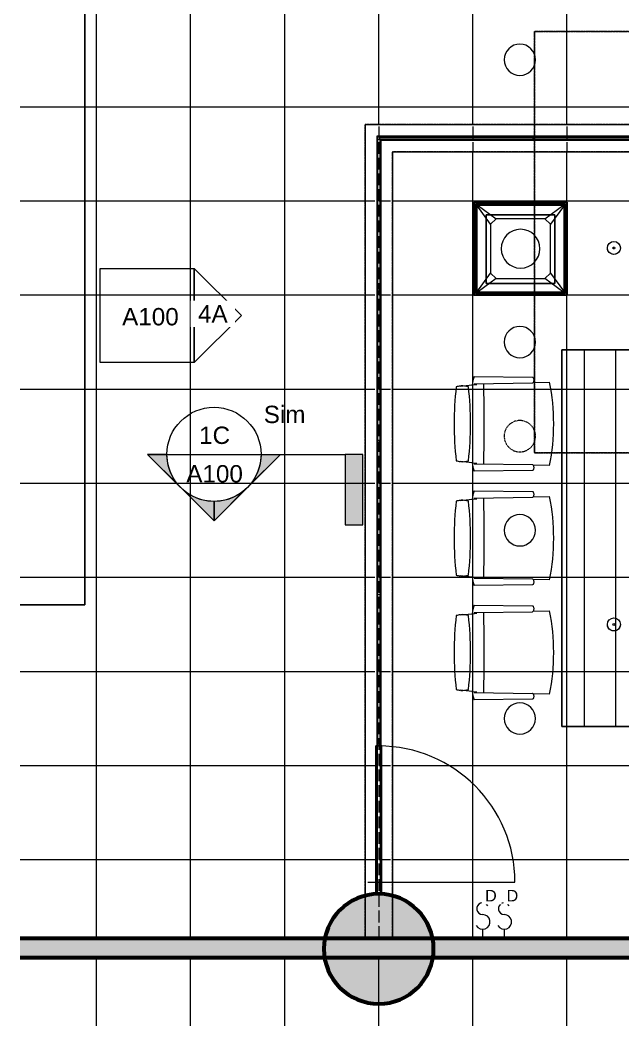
# Model space of a CAD drawing. Header units: inches. Extents: x 1756 to 10721, y -35 to 3002.
# Drawn here: x 5629 to 5782.8, y 1293.8 to 1550.3 of the extents above; entities that cross this region are included whole.
import ezdxf

# ---------------------------------------------------------------- set-up
doc = ezdxf.new("R2010")
doc.units = ezdxf.units.IN
doc.header["$MEASUREMENT"] = 0
doc.linetypes.add('Demolished', pattern=[0.1875, 0.125, -0.0625])
for name, color, linetype, lineweight in [('A-ANNO-NOTE', 131, 'Continuous', 9), ('A-CLNG', 13, 'Continuous', 18), ('A-CLNG-PATT', 13, 'Continuous', 18), ('A-DOOR', 31, 'Continuous', 18), ('A-GLAZ-CURT', 52, 'Continuous', 18), ('A-GLAZ-CWMG', 51, 'Continuous', 18), ('A-WALL', 113, 'Continuous', 18), ('A-WALL-PATT', 111, 'Continuous', 18), ('E-LITE-EQPM', 33, 'Continuous', 18), ('F-SPRN', 3, 'Continuous', 18), ('G-ANNO-SYMB', 111, 'Continuous', 9), ('I-FURN', 30, 'Continuous', 9), ('I-WALL', 2, 'Continuous', 18), ('M-HVAC-CDFF', 50, 'Continuous', 18), ('Q-CASE', 31, 'Continuous', 9)]:
    doc.layers.add(name, color=color, linetype=linetype, lineweight=lineweight)
doc.styles.add('Arial', font='arial.ttf', dxfattribs={"height": 4.425898})
doc.styles.add('Arial_1', font='arial.ttf', dxfattribs={"height": 2.950599})

# ---------------------------------------------------------------- blocks, each defined once
blk = doc.blocks.new('Frameless Glass Panel - one-428253-Demo and New Overlap')
at = {"layer": 'A-GLAZ-CURT'}
for p, q in [((-19.54, -0.25), (-19.54, 0.25)), ((-19.54, 0.25), (19.54, 0.25)), ((19.54, 0.25), (19.54, -0.25)), ((19.54, -0.25), (-19.54, -0.25))]:
    blk.add_line(p, q, dxfattribs=at)
at = {"layer": 'A-GLAZ-CURT', "lineweight": 9}
for p, q in [((-19.54, 0.25), (-19.54, 0.25)), ((19.54, 0.25), (19.54, 0.25)), ((-19.54, -0.25), (-19.54, -0.25)), ((19.54, -0.25), (19.54, -0.25))]:
    blk.add_line(p, q, dxfattribs=at)
blk = doc.blocks.new('Frameless Glass Panel - one-428302-Demo and New Overlap')
at = {"layer": 'A-GLAZ-CURT'}
for p, q in [((-19.09, -0.25), (-19.09, 0.25)), ((-19.09, 0.25), (19.09, 0.25)), ((19.09, 0.25), (19.09, -0.25)), ((19.09, -0.25), (-19.09, -0.25))]:
    blk.add_line(p, q, dxfattribs=at)
at = {"layer": 'A-GLAZ-CURT', "lineweight": 9}
for p, q in [((-19.09, 0.25), (-19.09, 0.25)), ((19.09, 0.25), (19.09, 0.25)), ((-19.09, -0.25), (-19.09, -0.25)), ((19.09, -0.25), (19.09, -0.25))]:
    blk.add_line(p, q, dxfattribs=at)
blk = doc.blocks.new('Door - Frameless Glass Panel - one-428303-Demo and New Overlap')
at = {"layer": 'A-DOOR'}
for p, q in [((-16, 2.75), (-16, -34.75)), ((-18.75, 0.75), (-18.75, 0.75)), ((-18.75, 0.75), (-18.75, -0.75)), ((-18.75, -0.75), (-18.75, 0.75)), ((18.75, 0.75), (-18.75, 0.75)), ((-18.75, 0.75), (18.75, 0.75)), ((-18.75, 0.75), (-18.75, 0.75)), ((-18.75, 0.75), (-18.75, -0.75)), ((-18.75, -0.75), (-18.75, 0.75)), ((18.75, 0.75), (-18.75, 0.75)), ((-18.75, 0.75), (18.75, 0.75)), ((18.75, 0.75), (18.75, -0.75)), ((18.75, -0.75), (18.75, 0.75)), ((18.75, 0.75), (18.75, 0.75)), ((18.75, 0.75), (18.75, -0.75)), ((18.75, -0.75), (18.75, 0.75)), ((18.75, 0.75), (18.75, 0.75)), ((-18.75, -0.75), (-18.75, -0.75)), ((-18.75, -0.75), (18.75, -0.75)), ((-18.75, -0.75), (18.75, -0.75)), ((-18.75, -0.75), (-18.75, -0.75)), ((-18.75, -0.75), (18.75, -0.75)), ((-18.75, -0.75), (18.75, -0.75)), ((18.75, -0.75), (18.75, -0.75)), ((18.75, -0.75), (18.75, -0.75))]:
    blk.add_line(p, q, dxfattribs=at)
blk.add_arc((-16, 0), 34.75, 270, 0, dxfattribs=at)
blk = doc.blocks.new('Downlight - Recessed Can - Fluorescent - 277V-321802-Demo and New Overlap')
at = {"layer": 'E-LITE-EQPM', "color": 8}
for start, end in [(360, 180), (180, 360)]:
    blk.add_arc((0, 0), 4, start, end, dxfattribs=at)
blk = doc.blocks.new('Sprinkler - Dry - Horizontal Sidewall - Fully Recessed - Hosted - 1_2_ Dry Horizontal Sidewall-366905-Demo and New Overlap')
at = {"layer": 'F-SPRN', "color": 8}
for radius, start, end in [(1.66, 360, 180), (1.66, 0, 180), (1.66, 180, 360), (0.25, 0, 180), (0.25, 0, 180), (0.25, 180, 360), (0.25, 180, 360), (1.66, 180, 360)]:
    blk.add_arc((0, 0), radius, start, end, dxfattribs=at)
blk = doc.blocks.new('Downlight - Recessed Can - Fluorescent - 277V-V7-Demo and New Overlap')
at = {"layer": 'E-LITE-EQPM', "color": 20, "linetype": 'Demolished', "lineweight": 9}
for start, end in [(360, 180), (180, 360)]:
    blk.add_arc((0, 0), 4, start, end, dxfattribs=at)
blk = doc.blocks.new('Casework 1 - Casework 1-376403-Demo and New Overlap')
at = {"layer": 'Q-CASE'}
h = blk.add_hatch(dxfattribs=at)
h.set_pattern_fill('FP_8', color=256, style=0, pattern_type=2)
h.set_pattern_definition([(270, (3765.02, -2.25), (-8, -5e-16), [])])
h.paths.add_polyline_path([(2004.25, 1370.22), (2148.25, 1370.22), (2148.25, 1466.22), (2004.25, 1466.22)], flags=0)
for p, q in [((2148.25, 1466.22), (2004.25, 1466.22)), ((2004.25, 1466.22), (2004.25, 1370.22)), ((2004.25, 1370.22), (2004.25, 1466.22)), ((2004.25, 1466.22), (2148.25, 1466.22)), ((2004.25, 1466.22), (2004.25, 1466.22)), ((2148.25, 1370.22), (2148.25, 1466.22)), ((2148.25, 1466.22), (2148.25, 1370.22)), ((2148.25, 1466.22), (2148.25, 1466.22)), ((2004.25, 1370.22), (2148.25, 1370.22)), ((2148.25, 1370.22), (2004.25, 1370.22)), ((2004.25, 1370.22), (2004.25, 1370.22)), ((2148.25, 1370.22), (2148.25, 1370.22))]:
    blk.add_line(p, q, dxfattribs=at)
blk = doc.blocks.new('Haworth_Chair_s_con-Swivel - Swivel Chair-380791-Demo and New Overlap')
at = {"layer": 'I-FURN'}
for p, q in [((-6.06, 0.91), (-6.14, 5.1)), ((15.15, 5.1), (15.06, 0.92)), ((-7.59, -14.13), (-7.39, 0.72)), ((-5.71, -14.13), (-5.91, 0.72)), ((14.71, -14.13), (14.91, 0.72)), ((16.39, 0.72), (16.59, -14.13)), ((-5.41, -14.68), (-5.52, -13.47)), ((-5.12, -17.75), (-5.41, -14.68)), ((14.41, -14.68), (14.12, -17.75)), ((14.41, -14.68), (14.52, -13.47))]:
    blk.add_line(p, q, dxfattribs=at)
for centre, radius, start, end in [((4.5, -49.55), 55.68, 78.978, 101.022), ((4.5, -549.32), 537.71, 88.9087, 91.0916), ((-3.95, -4.36), 10.43, 249.5802, 261.9385), ((4.5, -91.63), 76.57, 82.9413, 97.0587), ((12.95, -4.36), 10.43, 278.0615, 290.4198), ((-0.12, -17.19), 5.04, 162.0733, 184.2841), ((-0.12, -17.19), 5.04, 186.3806, 198.1564), ((9.12, -17.19), 5.04, 341.8436, 353.6194), ((9.12, -17.19), 5.04, 355.7159, 17.9267), ((4.5, 66.94), 86.21, 263.7379, 276.2621)]:
    blk.add_arc(centre, radius, start, end, dxfattribs=at)
for centre, start_param, end_param in [((-6.65, 0.72), 0.005718, 0.656743), ((-6.65, 0.72), 0.005718, 0.174035), ((15.65, 0.72), 2.481298, 3.135875)]:
    blk.add_ellipse(centre, major_axis=(0.739, 0), ratio=0.427808, start_param=start_param, end_param=end_param, dxfattribs=at)
for points, knots in [([(-7.39, 0.72), (-7.39, 0.77), (-7.33, 0.87), (-7.1, 0.98), (-6.82, 1.04), (-6.53, 1.04), (-6.26, 1), (-6.12, 0.95), (-6.06, 0.91)], [-1, -1, -1, -1, -0.807692, -0.615385, -0.461538, -0.307692, -0.153846, 0, 0, 0, 0]), ([(15.06, 0.92), (15.11, 0.94), (15.21, 0.98), (15.42, 1.03), (15.68, 1.04), (15.96, 1.02), (16.15, 0.96), (16.27, 0.89), (16.34, 0.84), (16.38, 0.78), (16.39, 0.74), (16.39, 0.72)], [-1, -1, -1, -1, -0.884615, -0.769231, -0.615385, -0.461538, -0.307692, -0.230769, -0.153846, -0.076923, 0, 0, 0, 0])]:
    blk.add_open_spline(points, degree=3, knots=knots, dxfattribs=at)
blk = doc.blocks.new('Walls 2 - Walls 1-381805-Demo and New Overlap')
at = {"layer": 'A-WALL'}
h = blk.add_hatch(color=8, dxfattribs=at)
edge = h.paths.add_edge_path(flags=0)
edge.add_arc((1957.5, 1313.47), 14, 0, 180)
edge.add_arc((1957.5, 1313.47), 14, 180, 360)
at = {"layer": 'A-WALL', "lineweight": 60}
for start, end in [(0, 180), (180, 0)]:
    blk.add_arc((1957.5, 1313.47), 14, start, end, dxfattribs=at)
blk = doc.blocks.new('Casework 2 - Casework 1-395493-Demo and New Overlap')
at = {"layer": 'Q-CASE', "color": 8, "lineweight": 18}
for p, q in [((1882.5, 1589.72), (1866, 1589.72)), ((1866, 1589.72), (1882.5, 1589.72)), ((1882.5, 1401.22), (1882.5, 1589.72)), ((1882.5, 1589.72), (1882.5, 1401.22)), ((1882.5, 1589.72), (1882.5, 1589.72)), ((1866, 1401.22), (1882.5, 1401.22)), ((1882.5, 1401.22), (1866, 1401.22)), ((1882.5, 1401.22), (1882.5, 1401.22))]:
    blk.add_line(p, q, dxfattribs=at)
blk = doc.blocks.new('Casework 3 - Casework 1-400902-Demo and New Overlap')
at = {"layer": 'Q-CASE', "color": 20, "linetype": 'Demolished'}
for p, q in [((830.75, 347.47), (797.25, 347.47)), ((797.25, 347.47), (797.25, 239.97)), ((797.25, 239.97), (797.25, 347.47)), ((797.25, 347.47), (830.75, 347.47)), ((797.25, 347.47), (797.25, 347.47)), ((830.75, 331.97), (830.75, 347.47)), ((830.75, 347.47), (830.75, 331.97)), ((830.75, 347.47), (830.75, 347.47)), ((823.75, 255.47), (823.75, 331.97)), ((823.75, 331.97), (830.75, 331.97)), ((830.75, 331.97), (823.75, 331.97)), ((823.75, 331.97), (823.75, 255.47)), ((823.75, 331.97), (823.75, 331.97)), ((830.75, 331.72), (824, 331.72)), ((824, 331.72), (824, 255.72)), ((824, 255.72), (824, 331.72)), ((824, 331.72), (830.75, 331.72)), ((824, 331.72), (824, 331.72)), ((830.75, 331.97), (830.75, 331.97)), ((830.75, 255.72), (830.75, 331.72)), ((830.75, 331.72), (830.75, 255.72)), ((830.75, 331.72), (830.75, 331.72)), ((830.75, 255.47), (823.75, 255.47)), ((823.75, 255.47), (830.75, 255.47)), ((823.75, 255.47), (823.75, 255.47)), ((824, 255.72), (830.75, 255.72)), ((830.75, 255.72), (824, 255.72)), ((824, 255.72), (824, 255.72)), ((830.75, 255.72), (830.75, 255.72)), ((830.75, 239.97), (830.75, 255.47)), ((830.75, 255.47), (830.75, 239.97)), ((830.75, 255.47), (830.75, 255.47)), ((797.25, 239.97), (830.75, 239.97)), ((830.75, 239.97), (797.25, 239.97)), ((797.25, 239.97), (797.25, 239.97)), ((830.75, 239.97), (830.75, 239.97))]:
    blk.add_line(p, q, dxfattribs=at)
blk = doc.blocks.new('Rectangular Mullion - Header Channel-428294-Demo and New Overlap')
at = {"layer": 'A-GLAZ-CWMG', "lineweight": 9}
for p, q in [((1957, 1520.72), (1957, 1520.72)), ((1997.08, 1520.72), (1957, 1520.72)), ((1997.08, 1520.72), (1957, 1520.72)), ((1957.13, 1520.59), (1957.13, 1520.59)), ((1997.08, 1520.59), (1957.13, 1520.59)), ((1997.08, 1520.59), (1957.13, 1520.59)), ((1957.88, 1519.84), (1957.88, 1519.84)), ((1997.08, 1519.84), (1957.88, 1519.84)), ((1997.08, 1519.84), (1957.88, 1519.84)), ((1958, 1519.72), (1997.08, 1519.72)), ((1958, 1519.72), (1958, 1519.72)), ((1997.08, 1519.72), (1958, 1519.72))]:
    blk.add_line(p, q, dxfattribs=at)
blk = doc.blocks.new('Rectangular Mullion - Header Channel-428248-Demo and New Overlap')
at = {"layer": 'A-GLAZ-CWMG', "lineweight": 9}
for p, q in [((2115.83, 1520.72), (2076.25, 1520.72)), ((2115.83, 1520.72), (2076.25, 1520.72)), ((2115.83, 1520.59), (2076.25, 1520.59)), ((2115.83, 1520.59), (2076.25, 1520.59)), ((2115.83, 1519.84), (2076.25, 1519.84)), ((2115.83, 1519.84), (2076.25, 1519.84)), ((2076.25, 1519.72), (2115.83, 1519.72)), ((2115.83, 1519.72), (2076.25, 1519.72))]:
    blk.add_line(p, q, dxfattribs=at)
blk = doc.blocks.new('Rectangular Mullion - Header Channel-428298-Demo and New Overlap')
at = {"layer": 'A-GLAZ-CWMG', "lineweight": 9}
for p, q in [((1957, 1365.47), (1957, 1327.47)), ((1957, 1365.47), (1957, 1327.47)), ((1957.13, 1365.47), (1957.13, 1327.47)), ((1957.13, 1365.47), (1957.13, 1327.47)), ((1957.88, 1365.47), (1957.88, 1327.47)), ((1957.88, 1365.47), (1957.88, 1327.47)), ((1958, 1327.47), (1958, 1365.47)), ((1958, 1365.47), (1958, 1327.47)), ((1958, 1327.47), (1957, 1327.47)), ((1957, 1327.47), (1957, 1327.47)), ((1957, 1327.47), (1957.13, 1327.47)), ((1957.13, 1327.47), (1957.13, 1327.47)), ((1957.13, 1327.47), (1957.88, 1327.47)), ((1957.88, 1327.47), (1957.88, 1327.47)), ((1957.88, 1327.47), (1958, 1327.47)), ((1958, 1327.47), (1958, 1327.47))]:
    blk.add_line(p, q, dxfattribs=at)
blk = doc.blocks.new('Rectangular Mullion - Header Channel-428295-Demo and New Overlap')
at = {"layer": 'A-GLAZ-CWMG', "lineweight": 9}
for p, q in [((1957, 1520.72), (1957, 1481.53)), ((1957, 1520.72), (1957, 1520.72)), ((1957, 1520.72), (1957, 1481.53)), ((1957.13, 1520.59), (1957.13, 1481.53)), ((1957.13, 1520.59), (1957.13, 1520.59)), ((1957.13, 1520.59), (1957.13, 1481.53)), ((1957.88, 1519.84), (1957.88, 1481.53)), ((1957.88, 1519.84), (1957.88, 1519.84)), ((1957.88, 1519.84), (1957.88, 1481.53)), ((1958, 1481.53), (1958, 1519.72)), ((1958, 1519.72), (1958, 1481.53)), ((1958, 1519.72), (1958, 1519.72))]:
    blk.add_line(p, q, dxfattribs=at)
blk = doc.blocks.new('Rectangular Mullion - Header Channel-428299-Demo and New Overlap')
at = {"layer": 'A-GLAZ-CWMG', "lineweight": 9}
for p, q in [((1957, 1442.84), (1957, 1404.15)), ((1957, 1442.84), (1957, 1404.15)), ((1957.13, 1442.84), (1957.13, 1404.15)), ((1957.13, 1442.84), (1957.13, 1404.15)), ((1957.88, 1442.84), (1957.88, 1404.15)), ((1957.88, 1442.84), (1957.88, 1404.15)), ((1958, 1404.15), (1958, 1442.84)), ((1958, 1442.84), (1958, 1404.15))]:
    blk.add_line(p, q, dxfattribs=at)
blk = doc.blocks.new('Ceiling_Diffusers-SPDLT-Price_Industries - 24x24 T-Bar Duct Size 10-V10-Demo and New Overlap')
at = {"layer": 'M-HVAC-CDFF', "lineweight": 9}
for p, q in [((4.11, 76.62), (4.11, 100.37)), ((4.11, 100.37), (4.11, 100.37)), ((4.11, 100.37), (27.86, 100.37)), ((4.11, 100.37), (4.11, 76.62)), ((27.86, 100.37), (4.11, 100.37)), ((4.11, 100.37), (4.11, 76.62)), ((4.11, 100.37), (27.86, 100.37)), ((4.11, 100.37), (4.11, 100.37)), ((4.11, 100.37), (27.86, 100.37)), ((4.11, 76.62), (4.11, 100.37)), ((4.11, 100.37), (4.11, 76.62)), ((4.11, 100.37), (27.86, 100.37)), ((4.11, 100.37), (4.11, 100.37)), ((4.11, 100.37), (27.86, 100.37)), ((4.11, 76.62), (4.11, 100.37)), ((4.16, 100.32), (4.16, 76.67)), ((27.81, 100.32), (4.16, 100.32)), ((4.16, 100.32), (4.16, 100.32)), ((4.16, 100.32), (27.81, 100.32)), ((4.16, 76.67), (4.16, 100.32)), ((27.81, 76.67), (27.81, 100.32)), ((27.81, 100.32), (27.81, 100.32)), ((27.81, 100.32), (27.81, 76.67)), ((27.86, 100.37), (27.86, 76.62)), ((27.86, 100.37), (27.86, 100.37)), ((27.86, 76.62), (27.86, 100.37)), ((27.86, 76.62), (27.86, 100.37)), ((27.86, 100.37), (27.86, 100.37)), ((27.86, 100.37), (27.86, 76.62)), ((27.86, 76.62), (27.86, 100.37)), ((27.86, 100.37), (27.86, 100.37)), ((27.86, 100.37), (27.86, 76.62)), ((4.52, 77.03), (4.52, 99.96)), ((4.52, 99.96), (4.52, 99.96)), ((27.46, 99.96), (4.52, 99.96)), ((4.52, 99.96), (4.52, 77.03)), ((27.46, 99.96), (4.52, 99.96)), ((4.52, 99.96), (4.52, 77.03)), ((4.52, 99.96), (27.46, 99.96)), ((4.52, 99.96), (4.52, 99.96)), ((4.52, 99.96), (27.46, 99.96)), ((4.52, 77.03), (4.52, 99.96)), ((4.57, 99.91), (4.57, 77.08)), ((4.57, 99.91), (27.41, 99.91)), ((4.57, 99.91), (4.57, 99.91)), ((4.57, 99.91), (27.41, 99.91)), ((4.57, 77.08), (4.57, 99.91)), ((4.8, 99.58), (4.9, 99.68)), ((4.8, 77.41), (4.8, 99.58)), ((8.36, 94.71), (4.8, 99.58)), ((4.86, 99.62), (4.86, 77.37)), ((27.11, 99.62), (4.86, 99.62)), ((4.86, 99.62), (4.86, 99.62)), ((4.86, 99.62), (27.11, 99.62)), ((4.86, 77.37), (4.86, 99.62)), ((4.9, 99.68), (27.07, 99.68)), ((4.9, 99.68), (9.78, 96.12)), ((22.2, 96.12), (27.07, 99.68)), ((27.17, 99.58), (23.61, 94.71)), ((27.07, 99.68), (27.17, 99.58)), ((27.11, 77.37), (27.11, 99.62)), ((27.11, 99.62), (27.11, 99.62)), ((27.11, 99.62), (27.11, 77.37)), ((27.17, 99.58), (27.17, 77.41)), ((27.41, 77.08), (27.41, 99.91)), ((27.41, 99.91), (27.41, 99.91)), ((27.41, 99.91), (27.41, 77.08)), ((27.46, 99.96), (27.46, 77.03)), ((27.46, 99.96), (27.46, 99.96)), ((27.46, 77.03), (27.46, 99.96)), ((27.46, 77.03), (27.46, 99.96)), ((27.46, 99.96), (27.46, 99.96)), ((27.46, 99.96), (27.46, 77.03)), ((24.74, 97.12), (7.24, 97.12)), ((7.24, 97.12), (7.24, 79.62)), ((7.24, 79.62), (7.24, 97.12)), ((7.24, 97.12), (24.74, 97.12)), ((7.24, 97.12), (7.24, 97.12)), ((9.78, 96.12), (8.36, 94.71)), ((22.2, 96.12), (9.78, 96.12)), ((23.61, 94.71), (22.2, 96.12)), ((24.74, 79.62), (24.74, 97.12)), ((24.74, 97.12), (24.74, 79.62)), ((24.74, 97.12), (24.74, 97.12)), ((8.36, 94.71), (8.36, 82.28)), ((23.61, 82.28), (23.61, 94.71)), ((4.8, 77.41), (8.36, 82.28)), ((8.36, 82.28), (9.78, 80.87)), ((22.2, 80.87), (23.61, 82.28)), ((23.61, 82.28), (27.17, 77.41)), ((9.78, 80.87), (4.9, 77.31)), ((7.24, 79.62), (24.74, 79.62)), ((24.74, 79.62), (7.24, 79.62)), ((7.24, 79.62), (7.24, 79.62)), ((9.78, 80.87), (22.2, 80.87)), ((27.07, 77.31), (22.2, 80.87)), ((24.74, 79.62), (24.74, 79.62)), ((27.46, 77.03), (4.52, 77.03)), ((4.52, 77.03), (4.52, 77.03)), ((4.52, 77.03), (27.46, 77.03)), ((4.52, 77.03), (4.52, 77.03)), ((4.52, 77.03), (27.46, 77.03)), ((27.46, 77.03), (4.52, 77.03)), ((4.57, 77.08), (4.57, 77.08)), ((4.57, 77.08), (27.41, 77.08)), ((27.41, 77.08), (4.57, 77.08)), ((4.9, 77.31), (4.8, 77.41)), ((4.86, 77.37), (4.86, 77.37)), ((4.86, 77.37), (27.11, 77.37)), ((27.11, 77.37), (4.86, 77.37)), ((27.07, 77.31), (4.9, 77.31)), ((27.17, 77.41), (27.07, 77.31)), ((27.11, 77.37), (27.11, 77.37)), ((27.41, 77.08), (27.41, 77.08)), ((27.46, 77.03), (27.46, 77.03)), ((27.46, 77.03), (27.46, 77.03)), ((27.86, 76.62), (4.11, 76.62)), ((4.11, 76.62), (4.11, 76.62)), ((4.11, 76.62), (27.86, 76.62)), ((4.11, 76.62), (4.11, 76.62)), ((4.11, 76.62), (27.86, 76.62)), ((27.86, 76.62), (4.11, 76.62)), ((4.11, 76.62), (4.11, 76.62)), ((4.11, 76.62), (27.86, 76.62)), ((27.86, 76.62), (4.11, 76.62)), ((4.16, 76.67), (4.16, 76.67)), ((4.16, 76.67), (27.81, 76.67)), ((27.81, 76.67), (4.16, 76.67)), ((27.81, 76.67), (27.81, 76.67)), ((27.86, 76.62), (27.86, 76.62)), ((27.86, 76.62), (27.86, 76.62)), ((27.86, 76.62), (27.86, 76.62))]:
    blk.add_line(p, q, dxfattribs=at)
for start, end in [(360, 180), (0, 180), (180, 360), (180, 0)]:
    blk.add_arc((15.99, 88.49), 4.94, start, end, dxfattribs=at)
blk = doc.blocks.new('Downlight - Recessed Can - Fluorescent - 277V-V11-Demo and New Overlap')
at = {"layer": 'E-LITE-EQPM', "lineweight": 9}
for start, end in [(360, 180), (180, 360)]:
    blk.add_arc((0, 0), 4, start, end, dxfattribs=at)
blk = doc.blocks.new('Elevation - Detail Number-151647-Demo and New Overlap')
at = {"layer": 'G-ANNO-SYMB'}
for p, q in [((-0.25, -0.25), (-0.25, 0.25)), ((-0.25, 0.25), (0.25, 0.25)), ((0.25, 0.25), (0.25, -0.25)), ((0.25, -0.25), (-0.25, -0.25))]:
    blk.add_line(p, q, dxfattribs=at)
blk = doc.blocks.new('Elevation - Detail Number-151370-Demo and New Overlap')
at = {"layer": 'G-ANNO-SYMB'}
for p, q in [((0, 0.25), (-0.25, 0)), ((0.25, 0), (0, 0.25)), ((-0.25, 0), (0.25, 0))]:
    blk.add_line(p, q, dxfattribs=at)
blk = doc.blocks.new('Section - 3_32_ x 3_8_-54337-Demo and New Overlap')
at = {"layer": 'G-ANNO-SYMB'}
blk.add_hatch(color=256, dxfattribs=at).paths.add_polyline_path([(0, 0.375), (0, 0), (-0.09375, 0), (-0.09375, 0.375)], flags=0)
for p, q in [((0, 0.375), (-0.09375, 0.375)), ((-0.09375, 0.375), (-0.09375, 0)), ((0, 0), (0, 0.375)), ((-0.09375, 0), (0, 0))]:
    blk.add_line(p, q, dxfattribs=at)
blk = doc.blocks.new('Section - Section Head - Filled-22785-Demo and New Overlap')
at = {"layer": 'G-ANNO-SYMB'}
h = blk.add_hatch(color=256, dxfattribs=at)
edge = h.paths.add_edge_path(flags=0)
edge.add_line((-0.4268, 0.1768), (-0.25, 0.3536))
edge.add_line((-0.25, 0.3536), (-0.25, 0.25))
edge.add_arc((-0.25, 0), 0.25, 90, 135)
h = blk.add_hatch(color=256, dxfattribs=at)
edge = h.paths.add_edge_path(flags=0)
edge.add_arc((-0.25, 0), 0.25, 45, 90)
edge.add_line((-0.25, 0.25), (-0.25, 0.3536))
edge.add_line((-0.25, 0.3536), (-0.0732, 0.1768))
h = blk.add_hatch(color=256, dxfattribs=at)
edge = h.paths.add_edge_path(flags=0)
edge.add_arc((-0.25, 0), 0.2503, 137.9216, 180)
edge.add_line((-0.5003, 0), (-0.6036, 0))
edge.add_line((-0.6036, 0), (-0.4358, 0.1678))
h = blk.add_hatch(color=256, dxfattribs=at)
edge = h.paths.add_edge_path(flags=0)
edge.add_line((-0.0642, 0.1678), (0.1036, 0))
edge.add_line((0.1036, 0), (0.0003, 0))
edge.add_arc((-0.25, 0), 0.2503, 0, 42.0784)
for p, q in [((-0.25, 0.3536), (-0.6036, 0)), ((-0.25, 0.3536), (-0.4268, 0.1768)), ((-0.25, 0.3536), (0.1036, 0)), ((-0.25, 0.25), (-0.25, 0.3536)), ((-0.0732, 0.1768), (-0.25, 0.3536)), ((-0.25, 0.3536), (-0.25, 0.25)), ((-0.4358, 0.1678), (-0.6036, 0)), ((0.1036, 0), (-0.0642, 0.1678)), ((-0.6036, 0), (-0.5003, 0)), ((0.0003, 0), (0.1036, 0)), ((-0.5, 0), (-0.6036, 0)), ((0, 0), (0.1036, 0))]:
    blk.add_line(p, q, dxfattribs=at)
for radius, start, end in [(0.25, 360, 180), (0.25, 90, 135), (0.25, 45, 90), (0.2503, 137.9216, 180), (0.2503, 0, 42.0784), (0.25, 180, 360)]:
    blk.add_arc((-0.25, 0), radius, start, end, dxfattribs=at)

msp = doc.modelspace()

# ---------------------------------------------------------------- hatches: boundary and pattern name
at = {"layer": 'A-CLNG-PATT'}
h = msp.add_hatch(dxfattribs=at)
h.set_pattern_fill('FP_7', style=0, pattern_type=2)
h.set_pattern_definition([(0, (5744.52, 1504.218), (0, -24), []), (270, (5744.52, 1504.218), (-24, -1e-15), [])])
edge = h.paths.add_edge_path(flags=0)
edge.add_arc((5756.52, 1468.22), 4, 0, 180)
edge.add_arc((5756.52, 1468.22), 4, 180, 360)
edge = h.paths.add_edge_path(flags=0)
edge.add_arc((5828.52, 1468.22), 4, 0, 180)
edge.add_arc((5828.52, 1468.22), 4, 180, 360)
edge = h.paths.add_edge_path(flags=0)
edge.add_arc((5900.52, 1468.22), 4, 0, 180)
edge.add_arc((5900.52, 1468.22), 4, 180, 360)
edge = h.paths.add_edge_path(flags=0)
edge.add_arc((5900.52, 1444.22), 4, 0, 180)
edge.add_arc((5900.52, 1444.22), 4, 180, 360)
edge = h.paths.add_edge_path(flags=0)
edge.add_arc((5828.52, 1444.22), 4, 0, 180)
edge.add_arc((5828.52, 1444.22), 4, 180, 360)
edge = h.paths.add_edge_path(flags=0)
edge.add_arc((5756.52, 1444.22), 4, 0, 180)
edge.add_arc((5756.52, 1444.22), 4, 180, 360)
edge = h.paths.add_edge_path(flags=0)
edge.add_arc((5756.52, 1420.22), 4, 0, 180)
edge.add_arc((5756.52, 1420.22), 4, 180, 360)
edge = h.paths.add_edge_path(flags=0)
edge.add_arc((5828.52, 1420.22), 4, 0, 180)
edge.add_arc((5828.52, 1420.22), 4, 180, 360)
edge = h.paths.add_edge_path(flags=0)
edge.add_arc((5900.52, 1420.22), 4, 0, 180)
edge.add_arc((5900.52, 1420.22), 4, 180, 360)
h.paths.add_polyline_path([(5629.02, 1293.83), (5997.42, 1293.83), (5997.42, 1311.22), (5629.02, 1311.22)], flags=0)
edge = h.paths.add_edge_path(flags=0)
edge.add_arc((5756.52, 1540.22), 4, 0, 180)
edge.add_arc((5756.52, 1540.22), 4, 180, 360)
edge = h.paths.add_edge_path(flags=0)
edge.add_arc((5756.52, 1612.22), 4, 0, 180)
edge.add_arc((5756.52, 1612.22), 4, 180, 360)
edge = h.paths.add_edge_path(flags=0)
edge.add_arc((5900.52, 1612.22), 4, 0, 180)
edge.add_arc((5900.52, 1612.22), 4, 180, 360)
edge = h.paths.add_edge_path(flags=0)
edge.add_arc((5828.52, 1612.22), 4, 0, 180)
edge.add_arc((5828.52, 1612.22), 4, 180, 360)
edge = h.paths.add_edge_path(flags=0)
edge.add_arc((5828.52, 1540.22), 4, 0, 180)
edge.add_arc((5828.52, 1540.22), 4, 180, 360)
edge = h.paths.add_edge_path(flags=0)
edge.add_arc((5900.52, 1540.22), 4, 0, 180)
edge.add_arc((5900.52, 1540.22), 4, 180, 360)
edge = h.paths.add_edge_path(flags=0)
edge.add_arc((5900.52, 1372.22), 4, 0, 180)
edge.add_arc((5900.52, 1372.22), 4, 180, 360)
edge = h.paths.add_edge_path(flags=0)
edge.add_arc((5828.52, 1372.22), 4, 0, 180)
edge.add_arc((5828.52, 1372.22), 4, 180, 360)
edge = h.paths.add_edge_path(flags=0)
edge.add_arc((5756.52, 1372.22), 4, 0, 180)
edge.add_arc((5756.52, 1372.22), 4, 180, 360)
h.paths.add_polyline_path([(5724.02, 1516.72), (5724.02, 1316.22), (5954.52, 1316.22), (5954.52, 1516.72)], flags=0)
h.paths.add_polyline_path([(5717.02, 1316.22), (5717.02, 1523.72), (5954.52, 1523.72), (5954.52, 1670.72), (5961.52, 1670.72), (5961.52, 1316.22), (5997.42, 1316.22), (5997.42, 1684.23), (5629.02, 1684.23), (5629.02, 1316.22)], flags=0)
at = {"layer": 'A-CLNG-PATT', "linetype": 'Demolished'}
h = msp.add_hatch(dxfattribs=at)
h.set_pattern_fill('FP_6', color=1, style=0, pattern_type=2)
h.set_pattern_definition([(0, (5744.52, 1480.218), (-24, -24), [3, -21]), (0, (5748.52, 1480.218), (-24, -24), [3, -21]), (0, (5752.52, 1480.218), (-24, -24), [3, -21]), (0, (5756.52, 1480.218), (-24, -24), [3, -21]), (0, (5760.52, 1480.218), (-24, -24), [3, -21]), (0, (5764.52, 1480.218), (-24, -24), [3, -21]), (270, (5768.52, 1499.218), (-24, -1e-15), [3, -21]), (270, (5768.52, 1495.218), (-24, -1e-15), [3, -21]), (270, (5768.52, 1491.218), (-24, -1e-15), [3, -21]), (270, (5768.52, 1487.218), (-24, -1e-15), [3, -21]), (270, (5768.52, 1483.218), (-24, -1e-15), [3, -21]), (270, (5768.52, 1503.218), (-24, -1e-15), [3, -21])])
h.paths.add_polyline_path([(5717.02, 1316.47), (5724.02, 1316.47), (5724.02, 1516.72), (5954.27, 1516.72), (5954.27, 1523.72), (5717.02, 1523.72)], flags=0)
at = {"layer": 'A-WALL-PATT', "lineweight": 9}
msp.add_hatch(color=253, dxfattribs=at).paths.add_polyline_path([(5629.02, 1316.22), (5629.02, 1311.22), (5997.42, 1311.22), (5997.42, 1316.22)], flags=0)

# ---------------------------------------------------------------- linework, layer by layer
at = {"layer": 'A-ANNO-NOTE'}
for p, q in [((5747.02, 1318.47), (5747.02, 1316.64)), ((5752.52, 1318.47), (5752.52, 1316.64))]:
    msp.add_line(p, q, dxfattribs=at)
for centre, radius, start, end in [((5747.02, 1323.72), 1.5, 30, 270), ((5752.52, 1323.72), 1.5, 30, 270), ((5747.04, 1320.34), 1.88, 210, 90.7739), ((5752.54, 1320.34), 1.88, 210, 90.7739)]:
    msp.add_arc(centre, radius, start, end, dxfattribs=at)
at = {"layer": 'A-CLNG', "color": 20, "linetype": 'Demolished', "lineweight": 9}
for p, q in [((5954.27, 1523.72), (5717.02, 1523.72)), ((5717.02, 1523.72), (5717.02, 1316.47)), ((5717.02, 1316.47), (5717.02, 1523.72)), ((5717.02, 1523.72), (5954.27, 1523.72)), ((5724.02, 1316.47), (5724.02, 1516.72)), ((5724.02, 1516.72), (5954.27, 1516.72)), ((5954.27, 1516.72), (5724.02, 1516.72)), ((5724.02, 1516.72), (5724.02, 1316.47)), ((5717.02, 1316.47), (5724.02, 1316.47)), ((5724.02, 1316.47), (5717.02, 1316.47))]:
    msp.add_line(p, q, dxfattribs=at)
at = {"layer": 'A-CLNG', "color": 8}
for centre, start, end in [((5756.52, 1540.22), 0, 180), ((5756.52, 1540.22), 0, 180), ((5756.52, 1540.22), 180, 0), ((5756.52, 1540.22), 180, 0), ((5756.52, 1372.22), 0, 180), ((5756.52, 1372.22), 0, 180), ((5756.52, 1372.22), 180, 0), ((5756.52, 1372.22), 180, 0)]:
    msp.add_arc(centre, 4, start, end, dxfattribs=at)
at = {"layer": 'A-WALL'}
for p, q in [((5717.02, 1523.72), (5954.52, 1523.72)), ((5717.02, 1523.72), (5717.02, 1316.22)), ((5724.02, 1516.72), (5954.52, 1516.72)), ((5724.02, 1516.72), (5724.02, 1316.22))]:
    msp.add_line(p, q, dxfattribs=at)
at = {"layer": 'G-ANNO-SYMB'}
for p, q in [((5666.49, 1439.59), (5690.49, 1439.59)), ((5690.49, 1439.59), (5711.92, 1439.59))]:
    msp.add_line(p, q, dxfattribs=at)
at = {"layer": 'I-WALL', "lineweight": 60}
for p, q in [((5629.02, 1316.22), (5997.42, 1316.22)), ((5997.42, 1311.22), (5629.02, 1311.22))]:
    msp.add_line(p, q, dxfattribs=at)

# ---------------------------------------------------------------- block references
at = {"layer": 'A-DOOR', "rotation": 89.9999999999993}
msp.add_blockref('Door - Frameless Glass Panel - one-428303-Demo and New Overlap', (5720.52, 1346.47), dxfattribs=at)
at = {"layer": 'A-GLAZ-CURT', "lineweight": 9}
for name, p, rotation in [('Frameless Glass Panel - one-428302-Demo and New Overlap', (5720.52, 1500.87), 269.9999999999993), ('Frameless Glass Panel - one-428253-Demo and New Overlap', (5740.31, 1520.22), 180), ('Frameless Glass Panel - one-428253-Demo and New Overlap', (5779.89, 1520.22), 180), ('Frameless Glass Panel - one-428302-Demo and New Overlap', (5720.52, 1462.19), 269.9999999999993), ('Frameless Glass Panel - one-428302-Demo and New Overlap', (5720.52, 1423.5), 269.9999999999993), ('Frameless Glass Panel - one-428302-Demo and New Overlap', (5720.52, 1384.81), 269.9999999999993)]:
    msp.add_blockref(name, p, dxfattribs=dict(at, rotation=rotation))
at = {"layer": 'A-GLAZ-CWMG', "lineweight": 9}
for name, p in [('Rectangular Mullion - Header Channel-428294-Demo and New Overlap', (3763.02, 0)), ('Rectangular Mullion - Header Channel-428295-Demo and New Overlap', (3763.02, 0)), ('Rectangular Mullion - Header Channel-428248-Demo and New Overlap', (3683.85, 0)), ('Rectangular Mullion - Header Channel-428299-Demo and New Overlap', (3763.02, 38.69)), ('Rectangular Mullion - Header Channel-428299-Demo and New Overlap', (3763.02, 0)), ('Rectangular Mullion - Header Channel-428299-Demo and New Overlap', (3763.02, -38.69)), ('Rectangular Mullion - Header Channel-428298-Demo and New Overlap', (3763.02, 0))]:
    msp.add_blockref(name, p, dxfattribs=at)
at = {"layer": 'A-WALL', "lineweight": 60}
msp.add_blockref('Walls 2 - Walls 1-381805-Demo and New Overlap', (3763.02, 0), dxfattribs=at)
at = {"layer": 'E-LITE-EQPM', "color": 8}
for p in [(5756.52, 1540.22), (5756.52, 1372.22)]:
    msp.add_blockref('Downlight - Recessed Can - Fluorescent - 277V-321802-Demo and New Overlap', p, dxfattribs=at)
at = {"layer": 'E-LITE-EQPM', "lineweight": 9}
for p in [(5756.52, 1468.22), (5756.52, 1420.22)]:
    msp.add_blockref('Downlight - Recessed Can - Fluorescent - 277V-V11-Demo and New Overlap', p, dxfattribs=at)
at = {"layer": 'E-LITE-EQPM', "color": 20, "linetype": 'Demolished', "lineweight": 9}
msp.add_blockref('Downlight - Recessed Can - Fluorescent - 277V-V7-Demo and New Overlap', (5756.52, 1444.22), dxfattribs=at)
at = {"layer": 'F-SPRN', "color": 8, "extrusion": (0, 0, -1), "rotation": 180}
for p in [(-5780.52, 1492.22), (-5780.52, 1396.22)]:
    msp.add_blockref('Sprinkler - Dry - Horizontal Sidewall - Fully Recessed - Hosted - 1_2_ Dry Horizontal Sidewall-366905-Demo and New Overlap', p, dxfattribs=at)
at = {"layer": 'G-ANNO-SYMB', "xscale": 47.99999999999997, "yscale": 47.99999999999997, "zscale": 47.99999999999997}
msp.add_blockref('Elevation - Detail Number-151647-Demo and New Overlap', (5661.47, 1475), dxfattribs=at)
at = {"layer": 'G-ANNO-SYMB', "extrusion": (0, 0, -1), "xscale": 47.99999999999997, "yscale": 47.99999999999997, "zscale": 47.99999999999997}
for name, p, rotation in [('Elevation - Detail Number-151370-Demo and New Overlap', (-5673.47, 1475), 90.00000000000038), ('Section - Section Head - Filled-22785-Demo and New Overlap', (-5690.49, 1439.59), 180)]:
    msp.add_blockref(name, p, dxfattribs=dict(at, rotation=rotation))
at = {"layer": 'G-ANNO-SYMB', "xscale": 47.99999999999997, "yscale": 47.99999999999997, "zscale": 47.99999999999997, "rotation": 180}
msp.add_blockref('Section - 3_32_ x 3_8_-54337-Demo and New Overlap', (5711.92, 1439.59), dxfattribs=at)
at = {"layer": 'I-FURN', "rotation": 269.9999999999993}
for p in [(5759.02, 1451.88), (5759.02, 1422.72), (5759.02, 1393.55)]:
    msp.add_blockref('Haworth_Chair_s_con-Swivel - Swivel Chair-380791-Demo and New Overlap', p, dxfattribs=at)
at = {"layer": 'M-HVAC-CDFF', "lineweight": 9}
msp.add_blockref('Ceiling_Diffusers-SPDLT-Price_Industries - 24x24 T-Bar Duct Size 10-V10-Demo and New Overlap', (5740.71, 1403.55), dxfattribs=at)
at = {"layer": 'Q-CASE', "color": 8, "lineweight": 18}
msp.add_blockref('Casework 2 - Casework 1-395493-Demo and New Overlap', (3763.02, 0), dxfattribs=at)
at = {"layer": 'Q-CASE', "color": 20, "linetype": 'Demolished'}
msp.add_blockref('Casework 3 - Casework 1-400902-Demo and New Overlap', (4963.02, 1200), dxfattribs=at)
at = {"layer": 'Q-CASE'}
msp.add_blockref('Casework 1 - Casework 1-376403-Demo and New Overlap', (3763.02, 0), dxfattribs=at)

# ---------------------------------------------------------------- texts
at = {"layer": 'G-ANNO-SYMB', "char_height": 4.426, "line_spacing_factor": 0.938532, "style": 'Arial'}
for s, insert, width, attachment_point in [('Sim', (5691.18, 1451.99), 12.636, 1), ('1C', (5678.64, 1446.67), 9.396, 2), ('A100', (5678.64, 1436.85), 17.226, 2)]:
    msp.add_mtext(s, dxfattribs=dict(at, insert=insert, width=width, attachment_point=attachment_point))

# ---------------------------------------------------------------- next in the draw order: texts
at = {"layer": 'A-ANNO-NOTE', "insert": (5753.14, 1328.52), "char_height": 2.95, "width": 3.528, "attachment_point": 1, "line_spacing_factor": 0.938532, "style": 'Arial_1', "bg_fill": 3, "box_fill_scale": 1.25, "bg_fill_color": 0, "bg_fill_transparency": 0}
msp.add_mtext('D', dxfattribs=at)
at = {"layer": 'G-ANNO-SYMB', "insert": (5662.27, 1476.91), "char_height": 4.426, "width": 17.226, "attachment_point": 2, "line_spacing_factor": 0.938532, "style": 'Arial', "bg_fill": 3, "box_fill_scale": 1.25, "bg_fill_color": 0, "bg_fill_transparency": 0}
msp.add_mtext('A100', dxfattribs=at)

# ---------------------------------------------------------------- next in the draw order: texts
at = {"layer": 'A-ANNO-NOTE', "insert": (5747.64, 1328.52), "char_height": 2.95, "width": 3.528, "attachment_point": 1, "line_spacing_factor": 0.938532, "style": 'Arial_1', "bg_fill": 3, "box_fill_scale": 1.25, "bg_fill_color": 0, "bg_fill_transparency": 0}
msp.add_mtext('D', dxfattribs=at)
at = {"layer": 'G-ANNO-SYMB', "insert": (5678.19, 1477.64), "char_height": 4.426, "width": 9.018, "attachment_point": 2, "line_spacing_factor": 0.938532, "style": 'Arial', "bg_fill": 3, "box_fill_scale": 1.25, "bg_fill_color": 0, "bg_fill_transparency": 0}
msp.add_mtext('4A', dxfattribs=at)

doc.saveas('drawing.dxf')
